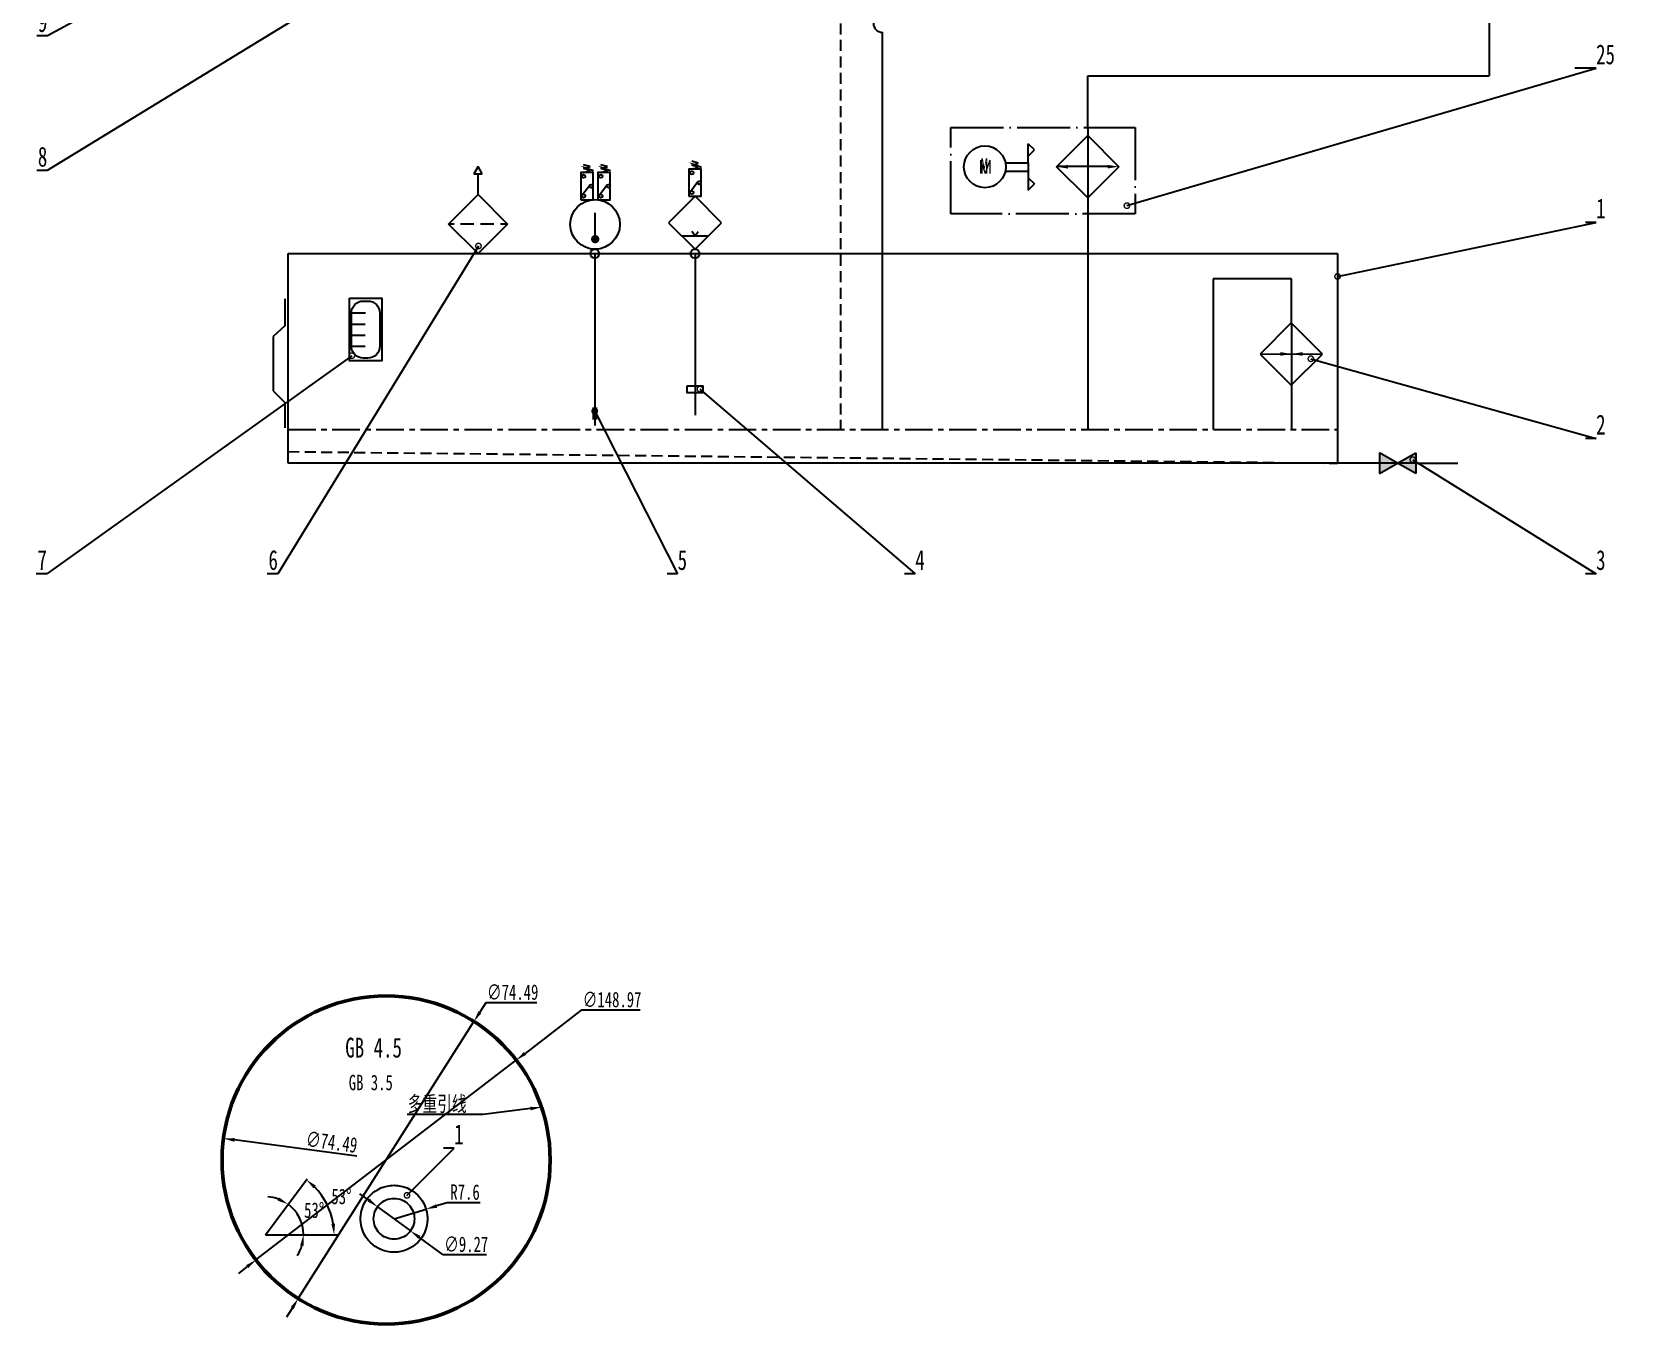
# Model space of a CAD drawing. Extents: x 245 to 8263, y -367 to 526.
# Drawn here: x 7900.8 to 8262.7, y -110.1 to 183.2 of the extents above; entities that cross this region are included whole.
import ezdxf
from ezdxf import colors
from ezdxf.entities.mleader import LeaderData, LeaderLine
from ezdxf.enums import TextEntityAlignment as Align
from ezdxf.math import Vec2, Vec3

# ---------------------------------------------------------------- set-up
doc = ezdxf.new("R2010")
doc.units = 0
doc.header["$LTSCALE"] = 5
doc.header["$MEASUREMENT"] = 0
for name, pattern in [('ACAD_ISO04W100', [30, 24, -3, 0, -3]), ('CENTER', [2, 1.25, -0.25, 0.25, -0.25]), ('CENTERX2', [101.6, 63.5, -12.7, 12.7, -12.7]), ('HIDDEN', [0.375, 0.25, -0.125])]:
    doc.linetypes.add(name, pattern=pattern)
doc.layers.get('0').update_dxf_attribs({"linetype": 'CONTINUOUS'})
doc.layers.get('Defpoints').update_dxf_attribs({"linetype": 'CONTINUOUS'})
doc.layers.add('11', color=1, linetype='CONTINUOUS')
doc.layers.add('12', color=2, linetype='CONTINUOUS')
for name, color, linetype, lineweight in [('center', 1, 'CENTERX2', 25), ('dot', 6, 'HIDDEN', 25), ('L7', 4, 'CONTINUOUS', 25), ('label 1', 3, 'CONTINUOUS', 25), ('label 2', 150, 'CONTINUOUS', 25), ('lable3', 12, 'CONTINUOUS', 25), ('thick', 7, 'CONTINUOUS', 50), ('thin', 7, 'CONTINUOUS', 25), ('名', 4, 'CONTINUOUS', 25)]:
    doc.layers.add(name, color=color, linetype=linetype, lineweight=lineweight)
doc.styles.add('GB 3.5', font='simfang.ttf', dxfattribs={"width": 0.7, "height": 3.5})
doc.styles.add('GB 4.5', font='simfang.ttf', dxfattribs={"width": 0.7, "height": 4.5})
doc.styles.add('HZ', font='txt', dxfattribs={"bigfont": 'hztxt'})
doc.dimstyles.new('国标', dxfattribs={"dimtxt": 3.5, "dimasz": 2.5, "dimexe": 1.25, "dimexo": 0, "dimtad": 1, "dimdsep": 46, "dimtxsty": 'GB 3.5', "dimcen": 2.5, "dimclrd": 3, "dimclre": 3, "dimclrt": 3, "dimadec": 0, "dimazin": 0, "dimtfac": 1, "dimtmove": 0, "dimatfit": 3, "dimfxl": 1, "dimlwd": 25, "dimlwe": 25, "dimarcsym": 0})
doc.dimstyles.new('国标$2', dxfattribs={"dimtxt": 3.5, "dimasz": 2.5, "dimexe": 1.25, "dimexo": 0, "dimtad": 2, "dimtih": 1, "dimtoh": 1, "dimdsep": 46, "dimtxsty": 'GB 3.5', "dimcen": 2.5, "dimclrd": 3, "dimclre": 3, "dimclrt": 3, "dimadec": 0, "dimazin": 0, "dimtfac": 1, "dimtmove": 0, "dimatfit": 3, "dimfxl": 1, "dimlwd": 25, "dimlwe": 25, "dimarcsym": 0})
doc.dimstyles.new('国标$3', dxfattribs={"dimtxt": 3.5, "dimasz": 2.5, "dimexe": 1.25, "dimexo": 0, "dimtad": 1, "dimtih": 1, "dimtoh": 1, "dimdsep": 46, "dimtxsty": 'GB 3.5', "dimcen": 2.5, "dimclrd": 3, "dimclre": 3, "dimclrt": 3, "dimadec": 0, "dimazin": 0, "dimtfac": 1, "dimtmove": 0, "dimatfit": 3, "dimfxl": 1, "dimlwd": 25, "dimlwe": 25, "dimarcsym": 0})
doc.dimstyles.new('国标$4', dxfattribs={"dimtxt": 3.5, "dimasz": 2.5, "dimexe": 1.25, "dimexo": 0, "dimtad": 1, "dimtih": 1, "dimtoh": 1, "dimdsep": 46, "dimtxsty": 'GB 3.5', "dimcen": 2.5, "dimclrd": 3, "dimclre": 3, "dimclrt": 3, "dimadec": 0, "dimazin": 0, "dimtfac": 1, "dimtmove": 0, "dimatfit": 3, "dimfxl": 1, "dimlwd": 25, "dimlwe": 25, "dimarcsym": 0})
doc.dimstyles.new('国标1：2$2', dxfattribs={"dimtxt": 3.5, "dimasz": 2.5, "dimexe": 1.25, "dimexo": 0, "dimtad": 2, "dimtih": 1, "dimtoh": 1, "dimlfac": 2, "dimdsep": 46, "dimtxsty": 'GB 3.5', "dimcen": 2.5, "dimclrd": 3, "dimclre": 3, "dimclrt": 3, "dimadec": 0, "dimazin": 0, "dimtfac": 1, "dimtmove": 0, "dimatfit": 3, "dimfxl": 1, "dimlwd": 25, "dimlwe": 25, "dimarcsym": 0})
doc.dimstyles.new('国标1：2$3', dxfattribs={"dimtxt": 3.5, "dimasz": 2.5, "dimexe": 1.25, "dimexo": 0, "dimtad": 1, "dimtih": 1, "dimtoh": 1, "dimlfac": 2, "dimdsep": 46, "dimtxsty": 'GB 3.5', "dimcen": 2.5, "dimclrd": 3, "dimclre": 3, "dimclrt": 3, "dimadec": 0, "dimazin": 0, "dimtfac": 1, "dimtmove": 0, "dimatfit": 3, "dimfxl": 1, "dimlwd": 25, "dimlwe": 25, "dimarcsym": 0})

# ---------------------------------------------------------------- blocks, each defined once
blk = doc.blocks.new('空气滤清器')
at = {"layer": '11'}
for p, q in [((-1, 19.09), (1.01, 19.09)), ((0.01, 20.82), (-0.99, 19.09)), ((1.01, 19.09), (0.01, 20.82)), ((0.01, 14.09), (0.01, 19.09)), ((-7.07, 7.07), (0, 14.14)), ((0, 14.14), (7.07, 7.07)), ((0, 0), (-7.07, 7.07)), ((7.07, 7.07), (0, 0))]:
    blk.add_line(p, q, dxfattribs=at)
at = {"layer": '12'}
for p, q in [((-5.73, 7.07), (-7.07, 7.07)), ((-0.99, 7.07), (-4.19, 7.07)), ((3.81, 7.07), (0.61, 7.07)), ((7.07, 7.07), (5.4, 7.07))]:
    blk.add_line(p, q, dxfattribs=at)
blk = doc.blocks.new('截止阀')
at = {"layer": '11'}
for p, q in [((10.02, 0.01), (0.02, 0.01)), ((14.37, 0.01), (10.04, 2.51)), ((10.04, 2.51), (10.04, -2.49)), ((10.04, -2.49), (14.37, 0.01)), ((14.36, 0.01), (18.69, 2.51)), ((18.69, -2.49), (14.36, 0.01)), ((18.69, 2.51), (18.69, -2.49)), ((18.71, 0.01), (28.71, 0.01))]:
    blk.add_line(p, q, dxfattribs=at)
blk = doc.blocks.new('电液位计')
at = {"layer": '11'}
for p, q in [((0.48, -3.51), (3.89, -3.51)), ((0.48, -6.15), (3.8, -6.15)), ((0.48, -8.8), (3.8, -8.8)), ((0.48, -11.44), (3.8, -11.44))]:
    blk.add_line(p, q, dxfattribs=at)
blk.add_lwpolyline([(0, 0), (7.78, 0), (7.78, -14.95), (0, -14.95)], close=True, dxfattribs=at)
blk.add_lwpolyline([(3.33, -0.66), (4.45, -0.66, -0.414214), (7.3, -3.51), (7.3, -11.44, -0.414214), (4.45, -14.29), (3.33, -14.29, -0.414214), (0.48, -11.44), (0.48, -3.51, -0.414214)], format="xyb", close=True, dxfattribs=at)
blk = doc.blocks.new('液位继电器')
at = {"layer": '11'}
for p, q in [((0.49, 13), (-0.49, 13.3)), ((-0.49, 12.71), (0.49, 13)), ((0.49, 12.41), (-0.49, 12.71)), ((-0.49, 12.12), (0.49, 12.41)), ((-0.45, 12.94), (0.99, 12.41)), ((-0.7, 8.72), (0.43, 10.22)), ((0, 8), (-4, 4)), ((4, 4), (0, 8)), ((-4, 4), (0, 0)), ((0, 2), (-0.47, 2.7)), ((0, 0), (4, 4)), ((0, 2), (0.47, 2.7)), ((-2, 2), (2, 2))]:
    blk.add_line(p, q, dxfattribs=at)
blk.add_lwpolyline([(-0.92, 8), (0.92, 8), (0.92, 12.12), (-0.92, 12.12)], close=True, dxfattribs=at)
for centre in [(-0.49, 11.55), (0.64, 10.06), (-0.49, 8.57)]:
    blk.add_circle(centre, 0.26, dxfattribs=at)
blk.add_solid([(-0.48, 12.85), (-0.42, 13.03), (-0.98, 13.14)], dxfattribs=at)
blk = doc.blocks.new('电接点温度计')
at = {"layer": '11'}
for p, q in [((-0.75, 12.49), (-1.73, 12.79)), ((-1.73, 12.2), (-0.75, 12.49)), ((-0.75, 11.9), (-1.73, 12.2)), ((-1.69, 12.43), (-0.25, 11.9)), ((1.86, 12.49), (0.87, 12.79)), ((0.88, 12.2), (1.86, 12.49)), ((1.86, 11.9), (0.88, 12.2)), ((0.92, 12.43), (2.36, 11.9)), ((-1.93, 8.21), (-0.8, 9.7)), ((-1.73, 11.61), (-0.75, 11.9)), ((0.67, 8.21), (1.8, 9.7)), ((0.87, 11.61), (1.86, 11.9)), ((0.02, 1.52), (0.02, 5.49))]:
    blk.add_line(p, q, dxfattribs=at)
for points in [[(-2.16, 7.49), (-0.31, 7.49), (-0.31, 11.61), (-2.16, 11.61)], [(0.44, 7.49), (2.29, 7.49), (2.29, 11.61), (0.44, 11.61)]]:
    blk.add_lwpolyline(points, close=True, dxfattribs=at)
at = {"layer": '11', "const_width": 0.625}
blk.add_lwpolyline([(-0.29, 1.52, 1), (0.34, 1.52, 1)], format="xyb", close=True, dxfattribs=at)
at = {"layer": '11'}
for centre, radius in [((-1.73, 11.04), 0.26), ((-0.6, 9.55), 0.26), ((0.88, 11.04), 0.26), ((2.01, 9.55), 0.26), ((0, 3.75), 3.75), ((-1.73, 8.05), 0.26), ((0.88, 8.05), 0.26)]:
    blk.add_circle(centre, radius, dxfattribs=at)
for points in [[(-1.72, 12.34), (-1.65, 12.52), (-2.22, 12.62)], [(0.88, 12.34), (0.95, 12.52), (0.38, 12.62)]]:
    blk.add_solid(points, dxfattribs=at)
blk = doc.blocks.new('油箱组件')
at = {"layer": '11'}
h = blk.add_hatch(color=256, dxfattribs=at)
h.dxf.hatch_style = 1
h.paths.add_polyline_path([(70.13, 12.7), (69.03, 12.7), (69.03, 9.87), (70.13, 9.87)])
h = blk.add_hatch(color=256, dxfattribs=at)
h.dxf.hatch_style = 1
h.paths.add_polyline_path([(247.69, 2.37), (247.69, -2.38), (251.8, 0), (251.8, 0)])
h.paths.add_polyline_path([(251.8, 0), (251.81, 0), (255.92, -2.38), (255.92, 2.37)])
for p, q in [((69.58, 47.57), (69.58, 8.56)), ((92.34, 47.57), (92.34, 10.93))]:
    blk.add_line(p, q, dxfattribs=at)
blk.add_lwpolyline([(90.54, 17.59), (94.14, 17.59), (94.14, 15.95), (90.54, 15.95)], close=True, dxfattribs=at)
for centre in [(69.58, 47.57), (92.34, 47.57)]:
    blk.add_circle(centre, 1, dxfattribs=at)
at = {"layer": '12', "linetype": 'HIDDEN', "ltscale": 2}
blk.add_line((0, 2.62), (238.17, 0), dxfattribs=at)
at = {"layer": 'L7'}
for p, q in [((0, 47.57), (238.17, 47.57)), ((0, 0), (0, 47.57)), ((238.17, 47.57), (238.17, 0)), ((-0.79, 37.28), (-0.79, 31.17)), ((-0.79, 31.17), (-3.41, 28.74)), ((-3.41, 28.74), (-3.41, 16.43)), ((-3.41, 16.43), (-0.79, 13.81)), ((-0.79, 13.81), (-0.79, 7.99)), ((255.92, 0), (0, 0))]:
    blk.add_line(p, q, dxfattribs=at)
at = {"layer": 'L7', "linetype": 'CENTER'}
blk.add_line((0, 7.66), (238.17, 7.66), dxfattribs=at)
at = {"layer": '11'}
for name, p, xscale, yscale, zscale in [('空气滤清器', (43.09, 47.57), 0.95, 0.95, 0.95), ('电接点温度计', (69.65, 48.57), 1.5, 1.5, 1.5), ('液位继电器', (92.34, 48.57), 1.5, 1.5, 1.5), ('电液位计', (13.88, 37.43), 0.95, 0.95, 0.95), ('截止阀', (238.16, -0.01), 0.95, 0.95, 0.95)]:
    blk.add_blockref(name, p, dxfattribs=dict(at, xscale=xscale, yscale=yscale, zscale=zscale))
blk = doc.blocks.new('过滤器')
at = {"layer": '11'}
for p, q in [((10.08, 0.04), (17.15, 7.11)), ((17.15, 7.11), (24.22, 0.04)), ((17.15, -7.04), (10.08, 0.04)), ((24.22, 0.04), (17.15, -7.04)), ((10.09, -0.01), (0.09, -0.01)), ((24.24, -0.01), (34.24, -0.01))]:
    blk.add_line(p, q, dxfattribs=at)
at = {"layer": '12'}
for p, q in [((17.15, 7.11), (17.15, 5.44)), ((17.15, 3.85), (17.15, 0.65)), ((17.15, -0.95), (17.15, -4.15)), ((17.15, -5.69), (17.15, -7.03))]:
    blk.add_line(p, q, dxfattribs=at)
blk = doc.blocks.new('单向阀（简易符号）带弹簧')
at = {"layer": '11'}
for p, q in [((1.92, 11.94), (-1.83, 13.07)), ((-1.81, 10.82), (1.92, 11.94)), ((-0.03, 9.18), (-0.03, 14.18)), ((-2.88, 7.8), (-0.05, 4.97)), ((-1.83, 8.58), (1.92, 9.69)), ((1.92, 9.69), (-1.81, 10.82)), ((-0.05, 4.97), (2.78, 7.8)), ((-0.05, 4.98), (-0.05, -0.02))]:
    blk.add_line(p, q, dxfattribs=at)
blk.add_circle((-0.05, 7.44), 1.67, dxfattribs=at)
blk = doc.blocks.new('5236', base_point=(344.92, 42.98))
at = {"layer": '11'}
for p, q in [((342.02, 47.87), (343.5, 42.87)), ((343.5, 42.87), (345, 47.86)), ((345, 47.86), (346.51, 42.87)), ((346.51, 42.87), (348.01, 47.87))]:
    blk.add_line(p, q, dxfattribs=at)
blk = doc.blocks.new('回油过滤器')
at = {"layer": '11'}
for p, q in [((0, -7.14), (0, 0)), ((0, -7.36), (12.47, -7.36)), ((12.47, -7.36), (12.47, -16.78)), ((-18.99, -32.95), (-18.97, -15.46)), ((-18.97, -15.46), (-8.97, -15.48)), ((-12.31, -24.92), (-17.34, -18.62)), ((-8.97, -15.48), (-8.99, -32.97)), ((-18.99, -32.95), (-8.99, -32.97)), ((12.48, -30.98), (12.47, -41.39)), ((12.47, -41.08), (0, -41.07)), ((0, -41.3), (0, -49.85))]:
    blk.add_line(p, q, dxfattribs=at)
for centre in [(-16.52, -17.96), (-11.52, -24.23), (-16.54, -30.48)]:
    blk.add_circle(centre, 1, dxfattribs=at)
at = {"layer": '12'}
for p, q in [((-13.97, -8.96), (-13.97, -7.36)), ((-13.98, -13.47), (-13.98, -11.87)), ((-13.98, -15.44), (-13.98, -14.27))]:
    blk.add_line(p, q, dxfattribs=at)
at = {"layer": '12', "linetype": 'HIDDEN', "ltscale": 2.5}
for p, q in [((-13.97, -7.37), (0, -7.36)), ((-13.98, -11.21), (-13.98, -9.61)), ((-14, -32.99), (-14, -34.16)), ((-14, -34.96), (-14.01, -36.56)), ((-14.01, -37.21), (-14.01, -38.81)), ((-14.01, -39.47), (-14.01, -41.07)), ((-14.01, -41.05), (0, -41.07))]:
    blk.add_line(p, q, dxfattribs=at)
at = {"layer": '12', "linetype": 'ACAD_ISO04W100', "ltscale": 0.1}
blk.add_lwpolyline([(-21.8, -4.13), (16.79, -4.13), (16.79, -46.19), (-21.8, -46.19)], close=True, dxfattribs=at)
at = {"layer": '11', "rotation": 90}
blk.add_blockref('过滤器', (-0.01, -41.39), dxfattribs=at)
at = {"layer": '11', "xscale": -1}
for name, p, rotation in [('单向阀（简易符号）带弹簧', (12.52, -16.8), 180), ('5236', (-11.64, -35.88), 89.93440482208143)]:
    blk.add_blockref(name, p, dxfattribs=dict(at, rotation=rotation))
blk = doc.blocks.new('电动机')
at = {"layer": '11'}
blk.add_circle((0.01, -0.08), 5, dxfattribs=at)
at = {"layer": '11', "style": 'HZ'}
blk.add_text('M', height=3.2, dxfattribs=at).set_placement((0.07, -0.1), align=Align.MIDDLE)
blk = doc.blocks.new('风冷却器')
at = {"layer": '11'}
for p, q in [((24.05, -8.95), (31.12, -1.88)), ((31.12, -0.11), (31.12, -14.19)), ((31.12, -1.88), (38.19, -8.95)), ((17.62, -8.03), (17.62, -3.7)), ((17.62, -6.53), (19.04, -5.12)), ((12.41, -9.93), (17.62, -9.93)), ((12.42, -8.03), (17.62, -8.03)), ((17.62, -8.03), (17.62, -9.93)), ((17.62, -9.93), (17.62, -14.25)), ((31.12, -16.02), (24.05, -8.95)), ((35.63, -8.92), (24.09, -8.92)), ((38.19, -8.95), (31.12, -16.02)), ((17.62, -11.42), (19.04, -12.84)), ((17.62, -14.25), (19.04, -12.84)), ((31.12, -14.23), (31.12, -19.23))]:
    blk.add_line(p, q, dxfattribs=at)
at = {"layer": '12', "linetype": 'ACAD_ISO04W100', "ltscale": 0.1}
blk.add_lwpolyline([(0, 0), (41.91, 0), (41.91, -19.65), (0, -19.65)], close=True, dxfattribs=at)
at = {"layer": '12'}
for points in [[(26.61, -9.36), (26.61, -8.52), (24.09, -8.94)], [(35.63, -8.5), (35.63, -9.34), (38.15, -8.92)]]:
    blk.add_solid(points, dxfattribs=at)
at = {"layer": '11', "xscale": 0.95, "yscale": 0.95, "zscale": 0.95}
blk.add_blockref('电动机', (7.75, -8.88), dxfattribs=at)
at = {"layer": '11', "insert": (6.8, -7.04), "char_height": 3.5, "width": 4.8614, "attachment_point": 1, "style": 'GB 3.5'}
blk.add_mtext('M', dxfattribs=at)
blk = doc.blocks.new('加热器')
at = {"layer": '11'}
for p, q in [((0, 24.15), (0, 34.15)), ((-7.03, 17.09), (0.04, 24.16)), ((0, 24.11), (0, 10.04)), ((0.04, 24.16), (7.11, 17.09)), ((0.04, 10.02), (-7.03, 17.09)), ((7.11, 17.09), (-6.99, 17.12)), ((7.11, 17.09), (0.04, 10.02)), ((0, 10), (0, 0))]:
    blk.add_line(p, q, dxfattribs=at)
at = {"layer": '12'}
for points in [[(-2.52, 17.54), (-2.52, 16.7), (0, 17.12)], [(2.52, 16.7), (2.52, 17.54), (0, 17.12)]]:
    blk.add_solid(points, dxfattribs=at)
blk = doc.blocks.new('*D80')
at = {"layer": 'Defpoints', "color": 0, "transparency": 16777216}
for p in [(7944.29, -67.98), (8018.13, -77.76)]:
    blk.add_point(p, dxfattribs=at)
at = {"layer": 'thin', "color": 3, "linetype": 'Continuous', "lineweight": 25, "transparency": 16777216}
blk.add_line((7974.59, -71.99), (7946.77, -68.31), dxfattribs=at)
at = {"layer": 'thin', "color": 3, "transparency": 16777216}
blk.add_solid([(7946.83, -67.89), (7946.72, -68.72), (7944.29, -67.98)], dxfattribs=at)
at = {"layer": 'thin', "color": 3, "transparency": 16777216, "insert": (7968.85, -68.81), "char_height": 3.5, "attachment_point": 5, "rotation": 352.4542, "style": 'GB 3.5'}
blk.add_mtext('∅74.49', dxfattribs=at)
blk = doc.blocks.new('*D81')
at = {"layer": 'center', "color": 3, "linetype": 'Continuous', "lineweight": 25, "transparency": 16777216}
for start, end in [(70.1605, 86.8718), (0, 53.4492), (326.5774, 343.2887)]:
    blk.add_arc((7953.87, -89.83), 8.6, start, end, dxfattribs=at)
at = {"layer": 'center', "color": 3, "transparency": 16777216}
for points in [[(7956.99, -81.37), (7956.6, -82.1), (7959, -82.92)], [(7961.7, -92.24), (7962.52, -92.36), (7962.48, -89.83)]]:
    blk.add_solid(points, dxfattribs=at)
at = {"layer": 'Defpoints', "color": 0, "transparency": 16777216}
for p in [(7963.27, -77.15), (7953.87, -89.83), (7953.87, -89.83), (7962.06, -87.19), (7970.21, -89.83)]:
    blk.add_point(p, dxfattribs=at)
at = {"layer": 'center', "color": 3, "transparency": 16777216, "insert": (7964.88, -84.28), "char_height": 3.5, "attachment_point": 5, "style": 'GB 3.5'}
blk.add_mtext('53°', dxfattribs=at)
blk = doc.blocks.new('*D82')
at = {"layer": 'center', "color": 3, "linetype": 'Continuous', "lineweight": 25, "transparency": 16777216}
for p, q in [((7995.07, -82.58), (7992.68, -83.3)), ((8002.57, -82.58), (7995.07, -82.58)), ((7983.01, -86.21), (7990.28, -84.02))]:
    blk.add_line(p, q, dxfattribs=at)
at = {"layer": 'center', "color": 3, "transparency": 16777216}
blk.add_solid([(7992.56, -82.9), (7992.8, -83.7), (7990.28, -84.02)], dxfattribs=at)
at = {"layer": 'Defpoints', "color": 0, "transparency": 16777216}
for p in [(7983.01, -86.21), (7990.28, -84.02)]:
    blk.add_point(p, dxfattribs=at)
at = {"layer": 'center', "color": 3, "transparency": 16777216, "insert": (7999.13, -80.17), "char_height": 3.5, "attachment_point": 5, "style": 'GB 3.5'}
blk.add_mtext('R7.6', dxfattribs=at)
blk = doc.blocks.new('*D83')
at = {"layer": 'center', "color": 3, "linetype": 'Continuous', "lineweight": 25, "transparency": 16777216}
for p, q in [((7977.26, -81.99), (7975.24, -80.51)), ((7979.27, -83.47), (7986.74, -88.95)), ((7994.18, -94.42), (7988.76, -90.43)), ((8003.97, -94.42), (7994.18, -94.42))]:
    blk.add_line(p, q, dxfattribs=at)
at = {"layer": 'center', "color": 3, "transparency": 16777216}
for points in [[(7977.5, -81.65), (7977.01, -82.32), (7979.27, -83.47)], [(7989, -90.1), (7988.51, -90.77), (7986.74, -88.95)]]:
    blk.add_solid(points, dxfattribs=at)
at = {"layer": 'Defpoints', "color": 0, "transparency": 16777216}
for p in [(7979.27, -83.47), (7986.74, -88.95)]:
    blk.add_point(p, dxfattribs=at)
at = {"layer": 'center', "color": 3, "transparency": 16777216, "insert": (7999.39, -92.01), "char_height": 3.5, "attachment_point": 5, "style": 'GB 3.5'}
blk.add_mtext('∅9.27', dxfattribs=at)
blk = doc.blocks.new('*D84')
at = {"layer": 'center', "color": 3, "linetype": 'Continuous', "lineweight": 25, "transparency": 16777216}
for p, q in [((8025.5, -38.88), (8012.74, -48.67)), ((8038.87, -38.88), (8025.5, -38.88)), ((7951.67, -95.55), (8010.76, -50.19)), ((7949.69, -97.07), (7947.7, -98.59))]:
    blk.add_line(p, q, dxfattribs=at)
at = {"layer": 'center', "color": 3, "transparency": 16777216}
for points in [[(8012.49, -48.34), (8012.99, -49), (8010.76, -50.19)], [(7949.43, -96.74), (7949.94, -97.4), (7951.67, -95.55)]]:
    blk.add_solid(points, dxfattribs=at)
at = {"layer": 'Defpoints', "color": 0, "transparency": 16777216}
for p in [(8010.76, -50.19), (7951.67, -95.55)]:
    blk.add_point(p, dxfattribs=at)
at = {"layer": 'center', "color": 3, "transparency": 16777216, "insert": (8032.5, -36.47), "char_height": 3.5, "attachment_point": 5, "style": 'GB 3.5'}
blk.add_mtext('∅148.97', dxfattribs=at)
blk = doc.blocks.new('*D85')
at = {"layer": 'center', "color": 3, "linetype": 'Continuous', "lineweight": 25, "transparency": 16777216}
for p, q in [((8003.84, -37.2), (8002.5, -39.31)), ((8015.43, -37.2), (8003.84, -37.2)), ((7961.27, -104.32), (8001.16, -41.42)), ((7959.93, -106.43), (7958.59, -108.54))]:
    blk.add_line(p, q, dxfattribs=at)
at = {"layer": 'center', "color": 3, "transparency": 16777216}
for points in [[(8002.15, -39.08), (8002.85, -39.53), (8001.16, -41.42)], [(7959.58, -106.21), (7960.28, -106.66), (7961.27, -104.32)]]:
    blk.add_solid(points, dxfattribs=at)
at = {"layer": 'Defpoints', "color": 0, "transparency": 16777216}
for p in [(8001.16, -41.42), (7961.27, -104.32)]:
    blk.add_point(p, dxfattribs=at)
at = {"layer": 'center', "color": 3, "transparency": 16777216, "insert": (8009.94, -34.79), "char_height": 3.5, "attachment_point": 5, "style": 'GB 3.5'}
blk.add_mtext('∅74.49', dxfattribs=at)
blk = doc.blocks.new('*D86')
at = {"layer": 'center', "color": 3, "linetype": 'Continuous', "lineweight": 25, "transparency": 16777216}
blk.add_arc((7953.87, -89.83), 15.54, 9.2288, 44.2204, dxfattribs=at)
at = {"layer": 'center', "color": 3, "transparency": 16777216}
for points in [[(7964.73, -79.3), (7965.28, -78.68), (7963.13, -77.34)], [(7969.63, -87.3), (7968.8, -87.37), (7969.41, -89.83)]]:
    blk.add_solid(points, dxfattribs=at)
at = {"layer": 'Defpoints', "color": 0, "transparency": 16777216}
for p in [(7963.27, -77.15), (7968.67, -85.07), (7953.87, -89.83), (7953.87, -89.83), (7970.21, -89.83)]:
    blk.add_point(p, dxfattribs=at)
at = {"layer": 'center', "color": 3, "transparency": 16777216, "insert": (7971.08, -81.16), "char_height": 3.5, "attachment_point": 5, "style": 'GB 3.5'}
blk.add_mtext('53°', dxfattribs=at)
blk = doc.blocks.new('_DotSmall')
at = {"color": 0, "linetype": 'ByBlock', "const_width": 0.5}
blk.add_lwpolyline([(-0.0625, 0, 1), (0.0625, 0, 1)], format="xyb", close=True, dxfattribs=at)

msp = doc.modelspace()

# ---------------------------------------------------------------- linework, layer by layer
at = {"layer": '11'}
for p, q in [((8093.8015, 183.1129), (8093.8015, 92.959)), ((8231.5438, 183.1907), (8231.5438, 173.2239)), ((8140.4707, 161.4074), (8140.4707, 173.2239)), ((8140.4707, 173.2239), (8231.5438, 173.2239)), ((8128.3861, 156.4025), (8126.9711, 157.8175)), ((8140.4707, 142.2926), (8140.4707, 92.959)), ((8186.7071, 127.1134), (8168.8919, 127.1134)), ((8168.8919, 127.1134), (8168.8919, 92.959))]:
    msp.add_line(p, q, dxfattribs=at)
msp.add_arc((8093.8015, 185.1129), 2, 90, 270, dxfattribs=at)
at = {"layer": '12', "linetype": 'HIDDEN', "ltscale": 2}
msp.add_line((8084.3623, 185.1129), (8084.3623, 92.959), dxfattribs=at)
at = {"layer": 'center'}
for q in [(7963.271, -77.1498), (7970.2097, -89.8259)]:
    msp.add_line((7953.8738, -89.8259), q, dxfattribs=at)
for centre, radius in [((7981.2126, -72.8696), 37.2427), ((7983.0062, -86.2106), 7.5984), ((7983.0062, -86.2106), 4.6342)]:
    msp.add_circle(centre, radius, dxfattribs=at)
at = {"layer": 'dot'}
msp.add_circle((7981.2126, -72.8696), 37.2427, dxfattribs=at)
at = {"layer": 'label 1'}
msp.add_circle((7981.2126, -72.8696), 37.2427, dxfattribs=at)
at = {"layer": 'label 2'}
msp.add_circle((7981.2126, -72.8696), 37.2427, dxfattribs=at)
at = {"layer": 'lable3'}
msp.add_circle((7981.2126, -72.8696), 37.2427, dxfattribs=at)
at = {"layer": 'thick'}
msp.add_circle((7981.2126, -72.8696), 37.2427, dxfattribs=at)
at = {"layer": 'thin'}
msp.add_circle((7981.2126, -72.8696), 37.2427, dxfattribs=at)
at = {"layer": '名'}
msp.add_circle((7981.2126, -72.8696), 37.2427, dxfattribs=at)

# ---------------------------------------------------------------- block references
at = {"layer": '11', "xscale": 0.95, "yscale": 0.95, "zscale": 0.95}
msp.add_blockref('回油过滤器', (8231.5438, 230.549), dxfattribs=at)
at = {"layer": '11'}
for name, p in [('风冷却器', (8109.3498, 161.5188)), ('油箱组件', (7958.9864, 85.295))]:
    msp.add_blockref(name, p, dxfattribs=at)
at = {"layer": '11', "xscale": -1}
msp.add_blockref('加热器', (8186.7071, 92.959), dxfattribs=at)

# ---------------------------------------------------------------- texts
at = {"layer": 'lable3', "lineweight": 25, "insert": (7971.9476, -45.1057), "char_height": 4.5, "width": 45.699833, "attachment_point": 1, "style": 'GB 4.5'}
msp.add_mtext('GB 4.5', dxfattribs=at)
at = {"layer": 'lable3', "insert": (7972.7314, -53.5275), "char_height": 3.5, "width": 25.392663, "attachment_point": 1, "rotation": 0.047803, "style": 'GB 3.5'}
msp.add_mtext('GB 3.5', dxfattribs=at)

# ---------------------------------------------------------------- dimensions: what is measured, and where the dimension line sits
at = {"layer": 'center'}
dim = msp.add_diameter_dim_2p(p1=(7961.2665, -104.3207), p2=(8001.1588, -41.4186), dimstyle='国标$3', dxfattribs=at)
dim.commit()
dim.dimension.update_dxf_attribs({"geometry": '*D85', "text_midpoint": (8009.945, -34.7911)})
for p1, p2, dimstyle, picture, middle in [((7951.6689, -95.5453), (8010.7564, -50.194), '国标1：2$3', '*D84', (8032.4992, -38.8763)), ((7979.2712, -83.4674), (7986.7412, -88.9539), '国标$3', '*D83', (7999.3851, -94.4173))]:
    dim = msp.add_diameter_dim_2p(p1=p1, p2=p2, dimstyle=dimstyle, dxfattribs=at)
    dim.commit()
    dim.dimension.update_dxf_attribs({"geometry": picture, "text_midpoint": middle, "dimtype": 163})
for base, dimstyle, picture, middle in [((7962.0631, -87.194), '国标$2', '*D81', (7964.8826, -84.2831)), ((7968.6663, -85.0718), '国标1：2$2', '*D86', (7971.0775, -81.1641))]:
    dim = msp.add_angular_dim_2l(base=base, line1=((7953.8738, -89.8259), (7970.2097, -89.8259)), line2=((7953.8738, -89.8259), (7963.271, -77.1498)), dimstyle=dimstyle, override={"dimscale": 0}, dxfattribs=at)
    dim.commit()
    dim.dimension.update_dxf_attribs({"geometry": picture, "text_midpoint": middle})
dim = msp.add_radius_dim(center=(7983.0062, -86.2106), mpoint=(7990.2816, -84.019), dimstyle='国标$4', dxfattribs=at)
dim.commit()
dim.dimension.update_dxf_attribs({"geometry": '*D82', "text_midpoint": (7999.1311, -80.1719)})
at = {"layer": 'thin'}
dim = msp.add_diameter_dim_2p(p1=(8018.1328, -77.7603), p2=(7944.2924, -67.979), dimstyle='国标', dxfattribs=at)
dim.commit()
dim.dimension.update_dxf_attribs({"geometry": '*D80', "text_midpoint": (7968.5325, -71.19), "dimtype": 163})

# ---------------------------------------------------------------- leaders
at = {"layer": '11', "linetype": 'ACAD_ISO04W100'}
ml = msp.add_multileader_mtext('Standard', dxfattribs=at)
ml.set_content('9', color=150, style='GB 3.5')
ml.set_leader_properties(color=150, linetype='ByLayer', lineweight=25)
ml.set_arrow_properties(name='DOTSMALL')
ml.build(insert=Vec2(0, 0))
ml.multileader.update_dxf_attribs({"has_dogleg": 0, "text_left_attachment_type": 5, "text_right_attachment_type": 5, "dogleg_length": 0, "arrow_head_size": 2.5})
ctx = ml.context
ctx.base_point, ctx.char_height, ctx.arrow_head_size, ctx.landing_gap_size, ctx.plane_origin = Vec3(7902.4765, 182.2705), 4.5, 2.5, 0, Vec3(7989.1922, 236.2084)
ctx.left_attachment, ctx.right_attachment, ctx.text_align_type = 5, 5, 2
notes = []
notes.append((ctx, [(0, (1, 1, 0), (7904.3305, 182.2705), (-1, 0), 0, [(0, [(7991.8363, 229.901)], 0, [])])]))
ctx.mtext.insert, ctx.mtext.alignment, ctx.mtext.flow_direction = Vec3(7904.3305, 187.6705), 3, 5
ml = msp.add_multileader_mtext('Standard', dxfattribs=at)
ml.set_content('8', color=150, style='GB 3.5')
ml.set_leader_properties(color=150, linetype='ByLayer', lineweight=25)
ml.set_arrow_properties(name='DOTSMALL')
ml.build(insert=Vec2(0, 0))
ml.multileader.update_dxf_attribs({"has_dogleg": 0, "text_left_attachment_type": 5, "text_right_attachment_type": 5, "dogleg_length": 0, "arrow_head_size": 2.5})
ctx = ml.context
ctx.base_point, ctx.char_height, ctx.arrow_head_size, ctx.landing_gap_size, ctx.plane_origin = Vec3(7902.4765, 151.7117), 4.5, 2.5, 0, Vec3(7991.5726, 211.1927)
ctx.left_attachment, ctx.right_attachment, ctx.text_align_type = 5, 5, 2
notes.append((ctx, [(1, (1, 1, 0), (7904.3125, 151.7117), (-1, 0), 0, [(0, [(7991.5726, 205.1413)], 0, [])])]))
ctx.mtext.insert, ctx.mtext.alignment, ctx.mtext.flow_direction = Vec3(7904.3125, 157.1117), 3, 5
ml = msp.add_multileader_mtext('Standard', dxfattribs=at)
ml.set_content('25', color=150, style='GB 3.5')
ml.set_leader_properties(color=150, linetype='ByLayer', lineweight=25)
ml.set_arrow_properties(name='DOTSMALL')
ml.build(insert=Vec2(0, 0))
ml.multileader.update_dxf_attribs({"has_dogleg": 0, "text_left_attachment_type": 5, "text_right_attachment_type": 5, "dogleg_length": 0, "arrow_head_size": 2.5})
ctx = ml.context
ctx.base_point, ctx.char_height, ctx.arrow_head_size, ctx.landing_gap_size, ctx.plane_origin = Vec3(8255.8373, 174.9385), 4.5, 2.5, 0, Vec3(8148.4688, 156.7037)
ctx.left_attachment, ctx.right_attachment = 5, 5
notes.append((ctx, [(0, (1, 1, 0), (8255.8373, 174.9385), (1, 0), 0, [(0, [(8149.3486, 143.7465)], 0, [])])]))
ctx.mtext.insert, ctx.mtext.flow_direction = Vec3(8255.8373, 180.3385), 5
ml = msp.add_multileader_mtext('Standard', dxfattribs=at)
ml.set_content('1', color=150, style='GB 3.5')
ml.set_leader_properties(color=150, linetype='ByLayer', lineweight=25)
ml.set_arrow_properties(name='DOTSMALL')
ml.build(insert=Vec2(0, 0))
ml.multileader.update_dxf_attribs({"has_dogleg": 0, "text_left_attachment_type": 5, "text_right_attachment_type": 5, "dogleg_length": 0, "arrow_head_size": 2.5})
ctx = ml.context
ctx.base_point, ctx.char_height, ctx.arrow_head_size, ctx.landing_gap_size, ctx.plane_origin = Vec3(8255.8373, 139.9514), 4.5, 2.5, 0, Vec3(8197.1591, 126.492)
ctx.left_attachment, ctx.right_attachment = 5, 5
notes.append((ctx, [(0, (1, 1, 0), (8255.8373, 139.9514), (1, 0), 0, [(0, [(8197.1591, 127.686)], 0, [])])]))
ctx.mtext.insert, ctx.mtext.flow_direction = Vec3(8255.8373, 145.3514), 5
ml = msp.add_multileader_mtext('Standard', dxfattribs=at)
ml.set_content('6', color=150, style='GB 3.5')
ml.set_leader_properties(color=150, linetype='ByLayer', lineweight=25)
ml.set_arrow_properties(name='DOTSMALL')
ml.build(insert=Vec2(0, 0))
ml.multileader.update_dxf_attribs({"has_dogleg": 0, "text_left_attachment_type": 5, "text_right_attachment_type": 5, "dogleg_length": 0, "arrow_head_size": 2.5})
ctx = ml.context
ctx.base_point, ctx.char_height, ctx.arrow_head_size, ctx.landing_gap_size, ctx.plane_origin = Vec3(7954.7995, 60.1622), 4.5, 2.5, 0, Vec3(8003.2336, 143.858)
ctx.left_attachment, ctx.right_attachment, ctx.text_align_type = 5, 5, 2
notes.append((ctx, [(1, (1, 1, 0), (7956.6535, 60.1622), (-1, 0), 0, [(0, [(8002.1767, 134.584)], 0, [])])]))
ctx.mtext.insert, ctx.mtext.alignment, ctx.mtext.flow_direction = Vec3(7956.6535, 65.5622), 3, 5
ml = msp.add_multileader_mtext('Standard', dxfattribs=at)
ml.set_content('7', color=150, style='GB 3.5')
ml.set_leader_properties(color=150, linetype='ByLayer', lineweight=25)
ml.set_arrow_properties(name='DOTSMALL')
ml.build(insert=Vec2(0, 0))
ml.multileader.update_dxf_attribs({"has_dogleg": 0, "text_left_attachment_type": 5, "text_right_attachment_type": 5, "dogleg_length": 0, "arrow_head_size": 2.5})
ctx = ml.context
ctx.base_point, ctx.char_height, ctx.arrow_head_size, ctx.landing_gap_size, ctx.plane_origin = Vec3(7902.4765, 60.1622), 4.5, 2.5, 0, Vec3(7978.9224, 119.9665)
ctx.left_attachment, ctx.right_attachment, ctx.text_align_type = 5, 5, 2
notes.append((ctx, [(1, (1, 1, 0), (7904.2225, 60.1622), (-1, 0), 0, [(0, [(7973.431, 109.6924)], 0, [])])]))
ctx.mtext.insert, ctx.mtext.alignment, ctx.mtext.flow_direction = Vec3(7904.2225, 65.5622), 3, 5
ml = msp.add_multileader_mtext('Standard', dxfattribs=at)
ml.set_content('2', color=150, style='GB 3.5')
ml.set_leader_properties(color=150, linetype='ByLayer', lineweight=25)
ml.set_arrow_properties(name='DOTSMALL')
ml.build(insert=Vec2(0, 0))
ml.multileader.update_dxf_attribs({"has_dogleg": 0, "text_left_attachment_type": 5, "text_right_attachment_type": 5, "dogleg_length": 0, "arrow_head_size": 2.5})
ctx = ml.context
ctx.base_point, ctx.char_height, ctx.arrow_head_size, ctx.landing_gap_size, ctx.plane_origin = Vec3(8255.8373, 90.9066), 4.5, 2.5, 0, Vec3(8189.9006, 111.5927)
ctx.left_attachment, ctx.right_attachment = 5, 5
notes.append((ctx, [(0, (1, 1, 0), (8255.8373, 90.9066), (1, 0), 0, [(0, [(8191.1024, 108.9939)], 0, [])])]))
ctx.mtext.insert, ctx.mtext.flow_direction = Vec3(8255.8373, 96.3066), 5
ml = msp.add_multileader_mtext('Standard', dxfattribs=at)
ml.set_content('4', color=150, style='GB 3.5')
ml.set_leader_properties(color=150, linetype='ByLayer', lineweight=25)
ml.set_arrow_properties(name='DOTSMALL')
ml.build(insert=Vec2(0, 0))
ml.multileader.update_dxf_attribs({"has_dogleg": 0, "text_left_attachment_type": 5, "text_right_attachment_type": 5, "dogleg_length": 0, "arrow_head_size": 2.5})
ctx = ml.context
ctx.base_point, ctx.char_height, ctx.arrow_head_size, ctx.landing_gap_size, ctx.plane_origin = Vec3(8101.3099, 60.1622), 4.5, 2.5, 0, Vec3(8053.1462, 141.8103)
ctx.left_attachment, ctx.right_attachment = 5, 5
notes.append((ctx, [(0, (1, 1, 0), (8101.3099, 60.1622), (1, 0), 0, [(0, [(8052.4473, 102.1096)], 0, [])])]))
ctx.mtext.insert, ctx.mtext.flow_direction = Vec3(8101.3099, 65.5622), 5
ml = msp.add_multileader_mtext('Standard', dxfattribs=at)
ml.set_content('5', color=150, style='GB 3.5')
ml.set_leader_properties(color=150, linetype='ByLayer', lineweight=25)
ml.set_arrow_properties(name='DOTSMALL')
ml.build(insert=Vec2(0, 0))
ml.multileader.update_dxf_attribs({"has_dogleg": 0, "text_left_attachment_type": 5, "text_right_attachment_type": 5, "dogleg_length": 0, "arrow_head_size": 2.5})
ctx = ml.context
ctx.base_point, ctx.char_height, ctx.arrow_head_size, ctx.landing_gap_size, ctx.plane_origin = Vec3(8047.3788, 60.1622), 4.5, 2.5, 0, Vec3(8032.2184, 141.0912)
ctx.left_attachment, ctx.right_attachment = 5, 5
notes.append((ctx, [(0, (1, 1, 0), (8047.3788, 60.1622), (1, 0), 0, [(0, [(8028.5661, 97.1178)], 0, [])])]))
ctx.mtext.insert, ctx.mtext.flow_direction = Vec3(8047.3788, 65.5622), 5
ml = msp.add_multileader_mtext('Standard', dxfattribs=at)
ml.set_content('3', color=150, style='GB 3.5')
ml.set_leader_properties(color=150, linetype='ByLayer', lineweight=25)
ml.set_arrow_properties(name='DOTSMALL')
ml.build(insert=Vec2(0, 0))
ml.multileader.update_dxf_attribs({"has_dogleg": 0, "text_left_attachment_type": 5, "text_right_attachment_type": 5, "dogleg_length": 0, "arrow_head_size": 2.5})
ctx = ml.context
ctx.base_point, ctx.char_height, ctx.arrow_head_size, ctx.landing_gap_size, ctx.plane_origin = Vec3(8255.8373, 60.1622), 4.5, 2.5, 0, Vec3(8214.2486, 86.0741)
ctx.left_attachment, ctx.right_attachment = 5, 5
notes.append((ctx, [(0, (1, 1, 0), (8255.8373, 60.1622), (1, 0), 0, [(0, [(8214.2486, 86.0741)], 0, [])])]))
ctx.mtext.insert, ctx.mtext.flow_direction = Vec3(8255.8373, 65.5622), 5
at = {"layer": 'center'}
ml = msp.add_multileader_mtext('Standard', dxfattribs=at)
ml.set_content('1', color=150, style='GB 4.5')
ml.set_leader_properties(color=150, linetype='ByLayer', lineweight=25)
ml.set_arrow_properties(name='DOTSMALL')
ml.build(insert=Vec2(0, 0))
ml.multileader.update_dxf_attribs({"has_dogleg": 0, "text_left_attachment_type": 5, "text_right_attachment_type": 5, "dogleg_length": 0, "arrow_head_size": 2.5})
ctx = ml.context
ctx.base_point, ctx.char_height, ctx.arrow_head_size, ctx.landing_gap_size, ctx.plane_origin = Vec3(7996.6416, -70.1905), 4.5, 2.5, 0, Vec3(7985.9461, -80.886)
ctx.left_attachment, ctx.right_attachment = 5, 5
notes.append((ctx, [(0, (1, 1, 0), (7996.6416, -70.1905), (1, 0), 0, [(0, [(7985.9461, -80.886)], 0, [])])]))
ctx.mtext.insert, ctx.mtext.flow_direction = Vec3(7996.6416, -64.7905), 5
at = {"layer": 'thin'}
ml = msp.add_multileader_mtext('Standard', dxfattribs=at)
ml.set_content('多重引线', color=150, style='GB 3.5')
ml.set_leader_properties(color=150, lineweight=25)
ml.build(insert=Vec2(0, 0))
ml.multileader.update_dxf_attribs({"text_left_attachment_type": 6, "text_right_attachment_type": 6, "dogleg_length": 0, "arrow_head_size": 2.5})
ctx = ml.context
ctx.base_point, ctx.char_height, ctx.arrow_head_size, ctx.landing_gap_size, ctx.plane_origin = Vec3(7982.2286, -62.5565), 3.5, 2.5, 3.75, Vec3(8016.4715, -60.8768)
ctx.left_attachment, ctx.right_attachment, ctx.text_align_type = 6, 6, 2
notes.append((ctx, [(1, (1, 1, 0), (8003.2386, -62.5565), (-1, 0), 0, [(0, [(8016.4715, -60.8768)], 0, [])])]))
ctx.mtext.insert, ctx.mtext.alignment, ctx.mtext.flow_direction = Vec3(7999.4886, -58.3565), 3, 5
for ctx, leaders in notes:
    for number, flags, end, landing, length, lines in leaders:
        leader = LeaderData()
        leader.index, (leader.has_last_leader_line, leader.has_dogleg_vector, leader.attachment_direction) = number, flags
        leader.last_leader_point, leader.dogleg_vector, leader.dogleg_length = Vec3(end), Vec3(landing), length
        for number, points, colour, breaks in lines:
            line = LeaderLine()
            line.index, line.vertices, line.color, line.breaks = number, Vec3.list(points), colors.encode_raw_color(colour), breaks
            leader.lines.append(line)
        ctx.leaders.append(leader)

doc.saveas('drawing.dxf')
